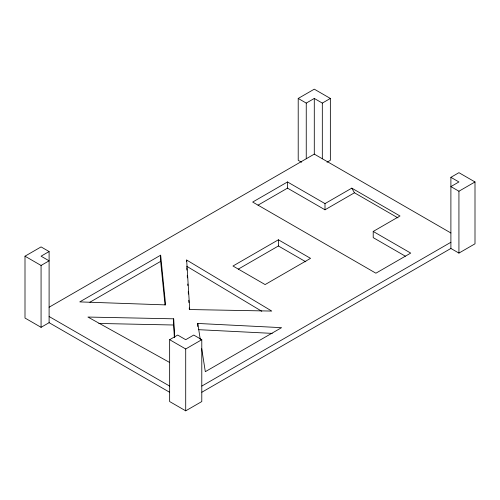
<?xml version="1.0" encoding="UTF-8"?>
<svg xmlns="http://www.w3.org/2000/svg" width="500" height="500" viewBox="0 0 500 500"><rect width="100%" height="100%" fill="white"/><g stroke="black" fill="none" stroke-linecap="round" stroke-linejoin="round"><path stroke-width="0.75" d="M49.106 322.681L41.069 327.325L25 318.044L25 256.188L41.069 246.906L49.106 251.544L49.106 322.681L169.6 392.25M301.562 162.237L298.212 160.306L298.212 98.444L314.288 89.169L330.356 98.444L330.356 160.306L327.006 162.237M49.106 251.544L41.069 256.188L49.106 260.825L41.069 265.462L25 256.188M298.212 98.444L306.25 103.088L314.288 98.444L322.319 103.088L330.356 98.444M49.106 307.219L314.288 154.119L450.894 232.987M160.65 255.194L79.756 301.894L165.625 304.9L160.65 255.194L160.65 261.381L165 304.875M373.212 231.444L400 215.981L351.788 188.144L325 203.606L287.5 181.956L252.681 202.062L375.894 273.2L410.712 253.094L373.212 231.444L373.212 237.631L405.356 256.188M89.869 302.244L160.65 261.381M258.038 205.156L287.5 188.144L325 209.794L354.462 192.781L397.994 217.913M278.394 239.794L232.969 266.019L265.113 284.575L310.538 258.35L278.394 239.794L278.394 245.981L238.312 269.119M169.644 339.694L177.681 335.056L185.712 339.694L193.75 335.056L201.788 339.694L201.788 401.556L185.712 410.831L169.644 401.556L169.644 339.694L185.712 348.975L201.788 339.694M450.894 248.456L450.894 177.319L458.931 172.675L475 181.956L475 243.812L458.931 253.094L450.894 248.456L201.85 392.238M450.894 177.319L458.931 181.956L450.894 186.594L458.931 191.231L475 181.956M201.85 386.05L450.894 242.269M174.7 337.45L173.663 318.819L87.925 317.05L169.506 362.394M98.831 323.456L173.663 325.006L174.356 337.425M197.769 326.55L197.769 323.456L281.556 327.663L205.319 371.675L201.725 348.713M198.544 329.681L272.244 333.381M278.394 245.981L305.85 261.831M49.106 316.5L169.6 386.062M186.663 260.038L271.756 311.069L189.731 309.538L186.663 260.038L186.663 261.588M186.663 266.225L261.788 311.275M351.788 188.144L354.462 192.781M197.769 323.456L200.287 339.531M186.762 267.769L186.906 270.094M187.237 275.506L187.381 277.825M187.769 284.012L187.862 285.562M188.244 291.75L188.388 294.069M188.775 300.256L188.919 302.575M189.25 307.987L189.35 309.538M458.931 191.231L458.931 253.094M325 203.606L325 209.794M322.319 103.088L322.319 158.756M314.288 98.444L314.288 154.119M306.25 103.088L306.25 158.756M287.5 181.956L287.5 188.144M185.712 348.975L185.712 410.831M173.663 318.819L173.663 325.006M41.069 265.462L41.069 327.325"/></g></svg>
